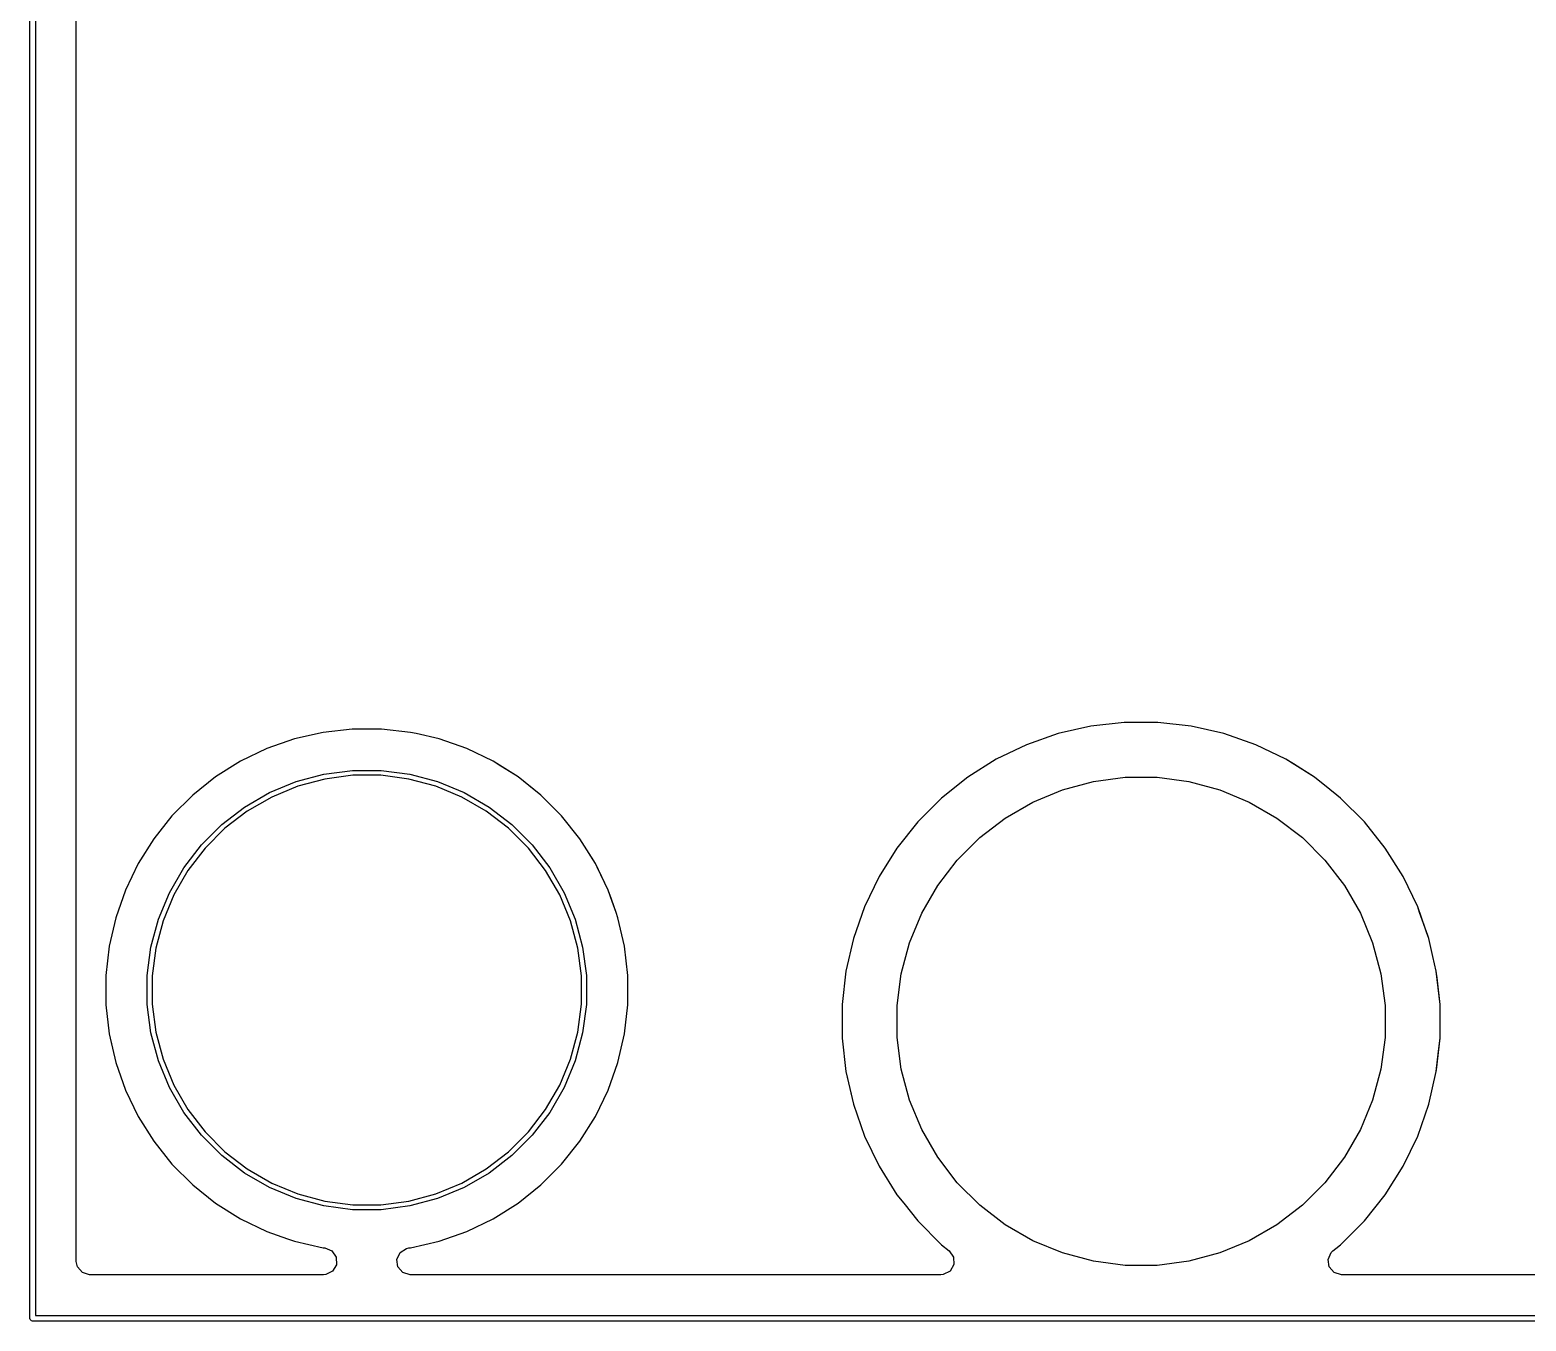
# Model space of a CAD drawing. Header units: inches. Extents: x 6.55 to 9.8, y -8.74 to -3.15.
# Drawn here: x 6.553 to 7.095, y -8.741 to -8.274 of the extents above; entities that cross this region are included whole.
import ezdxf

# ---------------------------------------------------------------- set-up
doc = ezdxf.new("R2010")
doc.units = ezdxf.units.IN
doc.header["$MEASUREMENT"] = 0
doc.layers.add('Edge.Cuts', color=254, linetype='CONTINUOUS', true_color=0xd0d2cd)

msp = doc.modelspace()

# ---------------------------------------------------------------- linework, layer by layer
at = {"layer": 'Edge.Cuts', "linetype": 'CONTINUOUS'}
for p, q in [((6.55295, -8.74016), (6.55295, -3.14961)), ((6.55492, -3.15059), (6.55492, -8.73917)), ((6.5697, -8.71951), (6.5697, -7.92653)), ((6.5697, -8.71951), (6.5697, -7.92653)), ((6.5697, -8.71951), (6.5697, -7.92653)), ((6.5697, -8.71951), (6.5697, -7.92653)), ((6.93734, -8.52569), (6.92548, -8.52839)), ((6.93734, -8.52569), (6.92548, -8.52839)), ((6.93734, -8.52569), (6.92548, -8.52839)), ((6.93734, -8.52569), (6.92548, -8.52839)), ((6.94943, -8.52433), (6.93734, -8.52569)), ((6.94943, -8.52433), (6.93734, -8.52569)), ((6.94943, -8.52433), (6.93734, -8.52569)), ((6.94943, -8.52433), (6.93734, -8.52569)), ((6.93734, -8.52569), (6.93734, -8.52569)), ((6.93734, -8.52569), (6.93734, -8.52569)), ((6.93734, -8.52569), (6.93734, -8.52569)), ((6.93734, -8.52569), (6.93734, -8.52569)), ((6.96159, -8.52433), (6.94943, -8.52433)), ((6.94943, -8.52433), (6.94943, -8.52433)), ((6.96159, -8.52433), (6.94943, -8.52433)), ((6.94943, -8.52433), (6.94943, -8.52433)), ((6.96159, -8.52433), (6.94943, -8.52433)), ((6.94943, -8.52433), (6.94943, -8.52433)), ((6.96159, -8.52433), (6.94943, -8.52433)), ((6.94943, -8.52433), (6.94943, -8.52433)), ((6.97368, -8.52569), (6.96159, -8.52433)), ((6.96159, -8.52433), (6.96159, -8.52433)), ((6.97368, -8.52569), (6.96159, -8.52433)), ((6.96159, -8.52433), (6.96159, -8.52433)), ((6.97368, -8.52569), (6.96159, -8.52433)), ((6.96159, -8.52433), (6.96159, -8.52433)), ((6.97368, -8.52569), (6.96159, -8.52433)), ((6.96159, -8.52433), (6.96159, -8.52433)), ((6.98553, -8.52839), (6.97368, -8.52569)), ((6.97368, -8.52569), (6.97368, -8.52569)), ((6.98553, -8.52839), (6.97368, -8.52569)), ((6.97368, -8.52569), (6.97368, -8.52569)), ((6.98553, -8.52839), (6.97368, -8.52569)), ((6.97368, -8.52569), (6.97368, -8.52569)), ((6.98553, -8.52839), (6.97368, -8.52569)), ((6.97368, -8.52569), (6.97368, -8.52569)), ((6.6488, -8.5303), (6.63878, -8.53381)), ((6.6488, -8.5303), (6.63878, -8.53381)), ((6.6488, -8.5303), (6.63878, -8.53381)), ((6.6488, -8.5303), (6.63878, -8.53381)), ((6.65914, -8.52794), (6.6488, -8.5303)), ((6.65914, -8.52794), (6.6488, -8.5303)), ((6.65914, -8.52794), (6.6488, -8.5303)), ((6.65914, -8.52794), (6.6488, -8.5303)), ((6.6488, -8.5303), (6.6488, -8.5303)), ((6.6488, -8.5303), (6.6488, -8.5303)), ((6.6488, -8.5303), (6.6488, -8.5303)), ((6.6488, -8.5303), (6.6488, -8.5303)), ((6.66969, -8.52675), (6.65914, -8.52794)), ((6.66969, -8.52675), (6.65914, -8.52794)), ((6.66969, -8.52675), (6.65914, -8.52794)), ((6.66969, -8.52675), (6.65914, -8.52794)), ((6.65914, -8.52794), (6.65914, -8.52794)), ((6.65914, -8.52794), (6.65914, -8.52794)), ((6.65914, -8.52794), (6.65914, -8.52794)), ((6.65914, -8.52794), (6.65914, -8.52794)), ((6.68031, -8.52675), (6.66969, -8.52675)), ((6.66969, -8.52675), (6.66969, -8.52675)), ((6.68031, -8.52675), (6.66969, -8.52675)), ((6.66969, -8.52675), (6.66969, -8.52675)), ((6.68031, -8.52675), (6.66969, -8.52675)), ((6.66969, -8.52675), (6.66969, -8.52675)), ((6.68031, -8.52675), (6.66969, -8.52675)), ((6.66969, -8.52675), (6.66969, -8.52675)), ((6.69086, -8.52794), (6.68031, -8.52675)), ((6.68031, -8.52675), (6.68031, -8.52675)), ((6.69086, -8.52794), (6.68031, -8.52675)), ((6.68031, -8.52675), (6.68031, -8.52675)), ((6.69086, -8.52794), (6.68031, -8.52675)), ((6.68031, -8.52675), (6.68031, -8.52675)), ((6.69086, -8.52794), (6.68031, -8.52675)), ((6.68031, -8.52675), (6.68031, -8.52675)), ((6.69284, -8.52839), (6.69086, -8.52794)), ((6.69086, -8.52794), (6.69086, -8.52794)), ((6.69086, -8.52794), (6.69086, -8.52794)), ((6.69284, -8.52839), (6.69086, -8.52794)), ((6.69086, -8.52794), (6.69086, -8.52794)), ((6.69086, -8.52794), (6.69086, -8.52794)), ((6.69284, -8.52839), (6.69086, -8.52794)), ((6.69086, -8.52794), (6.69086, -8.52794)), ((6.69086, -8.52794), (6.69086, -8.52794)), ((6.69284, -8.52839), (6.69086, -8.52794)), ((6.69086, -8.52794), (6.69086, -8.52794)), ((6.69086, -8.52794), (6.69086, -8.52794)), ((6.7012, -8.5303), (6.69284, -8.52839)), ((6.7012, -8.5303), (6.69284, -8.52839)), ((6.7012, -8.5303), (6.69284, -8.52839)), ((6.7012, -8.5303), (6.69284, -8.52839)), ((6.71122, -8.53381), (6.7012, -8.5303)), ((6.7012, -8.5303), (6.7012, -8.5303)), ((6.71122, -8.53381), (6.7012, -8.5303)), ((6.7012, -8.5303), (6.7012, -8.5303)), ((6.71122, -8.53381), (6.7012, -8.5303)), ((6.7012, -8.5303), (6.7012, -8.5303)), ((6.71122, -8.53381), (6.7012, -8.5303)), ((6.7012, -8.5303), (6.7012, -8.5303)), ((6.92548, -8.52839), (6.914, -8.53241)), ((6.92548, -8.52839), (6.914, -8.53241)), ((6.92548, -8.52839), (6.914, -8.53241)), ((6.92548, -8.52839), (6.914, -8.53241)), ((6.92548, -8.52839), (6.92548, -8.52839)), ((6.92548, -8.52839), (6.92548, -8.52839)), ((6.92548, -8.52839), (6.92548, -8.52839)), ((6.92548, -8.52839), (6.92548, -8.52839)), ((6.99701, -8.53241), (6.98553, -8.52839)), ((6.98553, -8.52839), (6.98553, -8.52839)), ((6.99701, -8.53241), (6.98553, -8.52839)), ((6.98553, -8.52839), (6.98553, -8.52839)), ((6.99701, -8.53241), (6.98553, -8.52839)), ((6.98553, -8.52839), (6.98553, -8.52839)), ((6.99701, -8.53241), (6.98553, -8.52839)), ((6.98553, -8.52839), (6.98553, -8.52839)), ((6.63878, -8.53381), (6.62921, -8.53841)), ((6.63878, -8.53381), (6.62921, -8.53841)), ((6.63878, -8.53381), (6.62921, -8.53841)), ((6.63878, -8.53381), (6.62921, -8.53841)), ((6.72079, -8.53841), (6.71122, -8.53381)), ((6.72079, -8.53841), (6.71122, -8.53381)), ((6.72079, -8.53841), (6.71122, -8.53381)), ((6.72079, -8.53841), (6.71122, -8.53381)), ((6.914, -8.53241), (6.90305, -8.53769)), ((6.914, -8.53241), (6.90305, -8.53769)), ((6.914, -8.53241), (6.90305, -8.53769)), ((6.914, -8.53241), (6.90305, -8.53769)), ((6.914, -8.53241), (6.914, -8.53241)), ((6.914, -8.53241), (6.914, -8.53241)), ((6.914, -8.53241), (6.914, -8.53241)), ((6.914, -8.53241), (6.914, -8.53241)), ((7.00797, -8.53769), (6.99701, -8.53241)), ((6.99701, -8.53241), (6.99701, -8.53241)), ((7.00797, -8.53769), (6.99701, -8.53241)), ((6.99701, -8.53241), (6.99701, -8.53241)), ((7.00797, -8.53769), (6.99701, -8.53241)), ((6.99701, -8.53241), (6.99701, -8.53241)), ((7.00797, -8.53769), (6.99701, -8.53241)), ((6.99701, -8.53241), (6.99701, -8.53241)), ((6.62921, -8.53841), (6.62022, -8.54406)), ((6.62921, -8.53841), (6.62022, -8.54406)), ((6.62921, -8.53841), (6.62022, -8.54406)), ((6.62921, -8.53841), (6.62022, -8.54406)), ((6.65945, -8.54307), (6.66979, -8.54171)), ((6.66979, -8.54171), (6.68021, -8.54171)), ((6.68021, -8.54171), (6.69055, -8.54307)), ((6.72357, -8.54016), (6.72079, -8.53841)), ((6.72212, -8.53925), (6.72079, -8.53841)), ((6.72212, -8.53925), (6.72079, -8.53841)), ((6.72212, -8.53925), (6.72079, -8.53841)), ((6.72978, -8.54406), (6.72212, -8.53925)), ((6.72978, -8.54406), (6.72212, -8.53925)), ((6.72978, -8.54406), (6.72212, -8.53925)), ((6.72978, -8.54406), (6.72357, -8.54016)), ((6.90305, -8.53769), (6.89275, -8.54416)), ((6.90305, -8.53769), (6.89275, -8.54416)), ((6.90305, -8.53769), (6.89275, -8.54416)), ((6.90305, -8.53769), (6.89275, -8.54416)), ((7.01066, -8.53938), (7.00797, -8.53769)), ((7.01116, -8.53969), (7.00797, -8.53769)), ((7.01116, -8.53969), (7.00797, -8.53769)), ((7.01116, -8.53969), (7.00797, -8.53769)), ((7.01827, -8.54416), (7.01066, -8.53938)), ((7.01827, -8.54416), (7.01116, -8.53969)), ((7.01827, -8.54416), (7.01116, -8.53969)), ((7.01827, -8.54416), (7.01116, -8.53969)), ((6.62022, -8.54406), (6.61193, -8.55068)), ((6.62022, -8.54406), (6.61193, -8.55068)), ((6.62022, -8.54406), (6.61193, -8.55068)), ((6.62022, -8.54406), (6.61193, -8.55068)), ((6.63974, -8.54976), (6.64937, -8.54577)), ((6.64995, -8.54747), (6.64054, -8.55137)), ((6.64937, -8.54577), (6.65945, -8.54307)), ((6.6598, -8.54483), (6.64995, -8.54747)), ((6.6699, -8.5435), (6.6598, -8.54483)), ((6.6801, -8.5435), (6.6699, -8.5435)), ((6.6902, -8.54483), (6.6801, -8.5435)), ((6.70005, -8.54747), (6.6902, -8.54483)), ((6.69055, -8.54307), (6.70063, -8.54577)), ((6.70946, -8.55137), (6.70005, -8.54747)), ((6.70063, -8.54577), (6.71026, -8.54976)), ((6.73373, -8.54721), (6.72978, -8.54406)), ((6.73807, -8.55068), (6.72978, -8.54406)), ((6.73807, -8.55068), (6.72978, -8.54406)), ((6.73807, -8.55068), (6.72978, -8.54406)), ((6.73746, -8.55019), (6.73373, -8.54721)), ((6.89275, -8.54416), (6.88324, -8.55174)), ((6.89275, -8.54416), (6.88324, -8.55174)), ((6.89275, -8.54416), (6.88324, -8.55174)), ((6.89275, -8.54416), (6.88324, -8.55174)), ((6.92703, -8.54873), (6.93823, -8.54573)), ((6.92703, -8.54873), (6.93823, -8.54573)), ((6.92703, -8.54873), (6.93823, -8.54573)), ((6.92703, -8.54873), (6.93823, -8.54573)), ((6.93823, -8.54573), (6.94972, -8.54422)), ((6.93823, -8.54573), (6.94972, -8.54422)), ((6.93823, -8.54573), (6.94972, -8.54422)), ((6.93823, -8.54573), (6.94972, -8.54422)), ((6.94972, -8.54422), (6.9613, -8.54422)), ((6.94972, -8.54422), (6.9613, -8.54422)), ((6.94972, -8.54422), (6.9613, -8.54422)), ((6.94972, -8.54422), (6.9613, -8.54422)), ((6.9613, -8.54422), (6.97279, -8.54573)), ((6.9613, -8.54422), (6.97279, -8.54573)), ((6.9613, -8.54422), (6.97279, -8.54573)), ((6.9613, -8.54422), (6.97279, -8.54573)), ((6.97279, -8.54573), (6.98398, -8.54873)), ((6.97279, -8.54573), (6.98398, -8.54873)), ((6.97279, -8.54573), (6.98398, -8.54873)), ((6.97279, -8.54573), (6.98398, -8.54873)), ((7.02382, -8.54859), (7.01827, -8.54416)), ((7.02382, -8.54859), (7.01827, -8.54416)), ((7.02382, -8.54859), (7.01827, -8.54416)), ((7.02382, -8.54859), (7.01827, -8.54416)), ((6.61193, -8.55068), (6.60442, -8.55819)), ((6.61193, -8.55068), (6.60442, -8.55819)), ((6.61193, -8.55068), (6.60442, -8.55819)), ((6.61193, -8.55068), (6.60442, -8.55819)), ((6.63071, -8.55497), (6.63974, -8.54976)), ((6.64054, -8.55137), (6.63171, -8.55647)), ((6.71829, -8.55647), (6.70946, -8.55137)), ((6.71026, -8.54976), (6.71929, -8.55497)), ((6.73807, -8.55068), (6.73746, -8.55019)), ((6.74558, -8.55819), (6.73807, -8.55068)), ((6.74558, -8.55819), (6.73807, -8.55068)), ((6.74558, -8.55819), (6.73807, -8.55068)), ((6.74558, -8.55819), (6.73807, -8.55068)), ((6.88324, -8.55174), (6.87464, -8.56034)), ((6.88324, -8.55174), (6.87464, -8.56034)), ((6.88324, -8.55174), (6.87464, -8.56034)), ((6.88324, -8.55174), (6.87464, -8.56034)), ((6.91633, -8.55317), (6.92703, -8.54873)), ((6.91633, -8.55317), (6.92703, -8.54873)), ((6.91633, -8.55317), (6.92703, -8.54873)), ((6.91633, -8.55317), (6.92703, -8.54873)), ((6.98398, -8.54873), (6.99469, -8.55317)), ((6.98398, -8.54873), (6.99469, -8.55317)), ((6.98398, -8.54873), (6.99469, -8.55317)), ((6.98398, -8.54873), (6.99469, -8.55317)), ((7.02645, -8.55068), (7.02382, -8.54859)), ((7.02645, -8.55068), (7.02382, -8.54859)), ((7.02645, -8.55068), (7.02382, -8.54859)), ((7.02645, -8.55068), (7.02382, -8.54859)), ((7.02778, -8.55174), (7.02645, -8.55068)), ((7.02778, -8.55174), (7.02645, -8.55068)), ((7.02778, -8.55174), (7.02645, -8.55068)), ((7.02778, -8.55174), (7.02645, -8.55068)), ((7.03638, -8.56034), (7.02778, -8.55174)), ((7.03638, -8.56034), (7.02778, -8.55174)), ((7.03638, -8.56034), (7.02778, -8.55174)), ((7.03638, -8.56034), (7.02778, -8.55174)), ((6.60442, -8.55819), (6.5978, -8.56648)), ((6.60442, -8.55819), (6.5978, -8.56648)), ((6.60442, -8.55819), (6.5978, -8.56648)), ((6.60442, -8.55819), (6.5978, -8.56648)), ((6.62243, -8.56132), (6.63071, -8.55497)), ((6.63171, -8.55647), (6.62362, -8.56267)), ((6.72638, -8.56267), (6.71829, -8.55647)), ((6.71929, -8.55497), (6.72757, -8.56132)), ((6.7522, -8.56648), (6.74558, -8.55819)), ((6.7522, -8.56648), (6.74558, -8.55819)), ((6.7522, -8.56648), (6.74558, -8.55819)), ((6.7522, -8.56648), (6.74558, -8.55819)), ((6.90629, -8.55896), (6.91633, -8.55317)), ((6.90629, -8.55896), (6.91633, -8.55317)), ((6.90629, -8.55896), (6.91633, -8.55317)), ((6.90629, -8.55896), (6.91633, -8.55317)), ((6.99469, -8.55317), (7.00472, -8.55896)), ((6.99469, -8.55317), (7.00472, -8.55896)), ((6.99469, -8.55317), (7.00472, -8.55896)), ((6.99469, -8.55317), (7.00472, -8.55896)), ((6.61506, -8.56869), (6.62243, -8.56132)), ((6.62362, -8.56267), (6.61641, -8.56988)), ((6.73359, -8.56988), (6.72638, -8.56267)), ((6.72757, -8.56132), (6.73494, -8.56869)), ((6.87464, -8.56034), (6.86705, -8.56985)), ((6.87464, -8.56034), (6.86705, -8.56985)), ((6.87464, -8.56034), (6.86705, -8.56985)), ((6.87464, -8.56034), (6.86705, -8.56985)), ((6.8971, -8.56601), (6.90629, -8.55896)), ((6.8971, -8.56601), (6.90629, -8.55896)), ((6.8971, -8.56601), (6.90629, -8.55896)), ((6.8971, -8.56601), (6.90629, -8.55896)), ((7.00472, -8.55896), (7.01392, -8.56601)), ((7.00472, -8.55896), (7.01392, -8.56601)), ((7.00472, -8.55896), (7.01392, -8.56601)), ((7.00472, -8.55896), (7.01392, -8.56601)), ((7.04396, -8.56985), (7.03638, -8.56034)), ((7.04396, -8.56985), (7.03638, -8.56034)), ((7.04396, -8.56985), (7.03638, -8.56034)), ((7.04396, -8.56985), (7.03638, -8.56034)), ((6.5978, -8.56648), (6.59215, -8.57547)), ((6.5978, -8.56648), (6.59215, -8.57547)), ((6.5978, -8.56648), (6.59215, -8.57547)), ((6.5978, -8.56648), (6.59215, -8.57547)), ((6.60871, -8.57697), (6.61506, -8.56869)), ((6.73494, -8.56869), (6.74129, -8.57697)), ((6.75719, -8.57443), (6.7522, -8.56648)), ((6.75785, -8.57547), (6.7522, -8.56648)), ((6.75785, -8.57547), (6.7522, -8.56648)), ((6.75785, -8.57547), (6.7522, -8.56648)), ((6.88891, -8.57421), (6.8971, -8.56601)), ((6.88891, -8.57421), (6.8971, -8.56601)), ((6.88891, -8.57421), (6.8971, -8.56601)), ((6.88891, -8.57421), (6.8971, -8.56601)), ((7.01392, -8.56601), (7.02211, -8.57421)), ((7.01392, -8.56601), (7.02211, -8.57421)), ((7.01392, -8.56601), (7.02211, -8.57421)), ((7.01392, -8.56601), (7.02211, -8.57421)), ((6.61641, -8.56988), (6.61021, -8.57797)), ((6.73979, -8.57797), (6.73359, -8.56988)), ((6.75785, -8.57547), (6.75719, -8.57443)), ((6.86705, -8.56985), (6.86058, -8.58015)), ((6.86705, -8.56985), (6.86058, -8.58015)), ((6.86705, -8.56985), (6.86058, -8.58015)), ((6.86705, -8.56985), (6.86058, -8.58015)), ((6.88185, -8.5834), (6.88891, -8.57421)), ((6.88185, -8.5834), (6.88891, -8.57421)), ((6.88185, -8.5834), (6.88891, -8.57421)), ((6.88185, -8.5834), (6.88891, -8.57421)), ((7.02211, -8.57421), (7.02916, -8.5834)), ((7.02211, -8.57421), (7.02916, -8.5834)), ((7.02211, -8.57421), (7.02916, -8.5834)), ((7.02211, -8.57421), (7.02916, -8.5834)), ((7.05043, -8.58015), (7.04396, -8.56985)), ((7.05043, -8.58015), (7.04396, -8.56985)), ((7.05043, -8.58015), (7.04396, -8.56985)), ((7.05043, -8.58015), (7.04396, -8.56985)), ((6.59215, -8.57547), (6.58755, -8.58504)), ((6.59215, -8.57547), (6.58755, -8.58504)), ((6.59215, -8.57547), (6.58755, -8.58504)), ((6.59215, -8.57547), (6.58755, -8.58504)), ((6.6035, -8.586), (6.60871, -8.57697)), ((6.61021, -8.57797), (6.60511, -8.5868)), ((6.74489, -8.5868), (6.73979, -8.57797)), ((6.74129, -8.57697), (6.7465, -8.586)), ((6.75848, -8.57678), (6.75785, -8.57547)), ((6.76245, -8.58504), (6.75785, -8.57547)), ((6.76245, -8.58504), (6.75785, -8.57547)), ((6.76245, -8.58504), (6.75785, -8.57547)), ((6.76245, -8.58504), (6.75848, -8.57678)), ((6.86058, -8.58015), (6.85531, -8.59111)), ((6.86058, -8.58015), (6.85531, -8.59111)), ((6.86058, -8.58015), (6.85531, -8.59111)), ((6.86058, -8.58015), (6.85531, -8.59111)), ((7.05571, -8.59111), (7.05043, -8.58015)), ((7.05571, -8.59111), (7.05043, -8.58015)), ((7.05571, -8.59111), (7.05043, -8.58015)), ((7.05571, -8.59111), (7.05043, -8.58015)), ((6.58755, -8.58504), (6.58404, -8.59506)), ((6.58755, -8.58504), (6.58404, -8.59506)), ((6.58755, -8.58504), (6.58404, -8.59506)), ((6.58755, -8.58504), (6.58404, -8.59506)), ((6.76392, -8.58924), (6.76245, -8.58504)), ((6.76376, -8.58878), (6.76245, -8.58504)), ((6.76376, -8.58878), (6.76245, -8.58504)), ((6.76362, -8.58837), (6.76245, -8.58504)), ((6.87606, -8.59343), (6.88185, -8.5834)), ((6.87606, -8.59343), (6.88185, -8.5834)), ((6.87606, -8.59343), (6.88185, -8.5834)), ((6.87606, -8.59343), (6.88185, -8.5834)), ((7.02916, -8.5834), (7.03496, -8.59343)), ((7.02916, -8.5834), (7.03496, -8.59343)), ((7.02916, -8.5834), (7.03496, -8.59343)), ((7.02916, -8.5834), (7.03496, -8.59343)), ((6.59951, -8.59563), (6.6035, -8.586)), ((6.60511, -8.5868), (6.60121, -8.59621)), ((6.74879, -8.59621), (6.74489, -8.5868)), ((6.7465, -8.586), (6.75049, -8.59563)), ((6.7653, -8.59317), (6.76362, -8.58837)), ((6.7653, -8.59317), (6.76376, -8.58878)), ((6.7653, -8.59317), (6.76376, -8.58878)), ((6.7653, -8.59317), (6.76392, -8.58924)), ((6.58404, -8.59506), (6.58168, -8.6054)), ((6.58404, -8.59506), (6.58168, -8.6054)), ((6.58404, -8.59506), (6.58168, -8.6054)), ((6.58404, -8.59506), (6.58168, -8.6054)), ((6.58404, -8.59506), (6.58404, -8.59506)), ((6.58404, -8.59506), (6.58404, -8.59506)), ((6.58404, -8.59506), (6.58404, -8.59506)), ((6.58404, -8.59506), (6.58404, -8.59506)), ((6.59681, -8.60571), (6.59951, -8.59563)), ((6.60121, -8.59621), (6.59857, -8.60606)), ((6.75143, -8.60606), (6.74879, -8.59621)), ((6.75049, -8.59563), (6.75319, -8.60571)), ((6.76596, -8.59506), (6.7653, -8.59317)), ((6.76596, -8.59506), (6.7653, -8.59317)), ((6.76596, -8.59506), (6.7653, -8.59317)), ((6.76596, -8.59506), (6.7653, -8.59317)), ((6.76832, -8.6054), (6.76596, -8.59506)), ((6.76832, -8.6054), (6.76596, -8.59506)), ((6.76832, -8.6054), (6.76596, -8.59506)), ((6.76832, -8.6054), (6.76596, -8.59506)), ((6.85531, -8.59111), (6.85129, -8.60259)), ((6.85531, -8.59111), (6.85129, -8.60259)), ((6.85531, -8.59111), (6.85129, -8.60259)), ((6.85531, -8.59111), (6.85129, -8.60259)), ((6.85531, -8.59111), (6.85531, -8.59111)), ((6.85531, -8.59111), (6.85531, -8.59111)), ((6.85531, -8.59111), (6.85531, -8.59111)), ((6.85531, -8.59111), (6.85531, -8.59111)), ((6.87163, -8.60414), (6.87606, -8.59343)), ((6.87163, -8.60414), (6.87606, -8.59343)), ((6.87163, -8.60414), (6.87606, -8.59343)), ((6.87163, -8.60414), (6.87606, -8.59343)), ((7.03496, -8.59343), (7.03939, -8.60414)), ((7.03496, -8.59343), (7.03939, -8.60414)), ((7.03496, -8.59343), (7.03939, -8.60414)), ((7.03496, -8.59343), (7.03939, -8.60414)), ((7.05642, -8.59313), (7.05571, -8.59111)), ((7.05904, -8.60063), (7.05571, -8.59111)), ((7.05571, -8.59111), (7.05571, -8.59111)), ((7.0584, -8.5988), (7.05571, -8.59111)), ((7.05571, -8.59111), (7.05571, -8.59111)), ((7.0584, -8.5988), (7.05571, -8.59111)), ((7.05571, -8.59111), (7.05571, -8.59111)), ((7.05934, -8.60148), (7.05642, -8.59313)), ((7.05973, -8.60259), (7.0584, -8.5988)), ((7.05973, -8.60259), (7.0584, -8.5988)), ((7.05973, -8.60259), (7.05904, -8.60063)), ((7.05973, -8.60259), (7.05934, -8.60148)), ((6.58168, -8.6054), (6.58049, -8.61595)), ((6.58168, -8.6054), (6.58049, -8.61595)), ((6.58168, -8.6054), (6.58049, -8.61595)), ((6.58168, -8.6054), (6.58049, -8.61595)), ((6.58168, -8.6054), (6.58168, -8.6054)), ((6.58168, -8.6054), (6.58168, -8.6054)), ((6.58168, -8.6054), (6.58168, -8.6054)), ((6.58168, -8.6054), (6.58168, -8.6054)), ((6.59545, -8.61605), (6.59681, -8.60571)), ((6.59857, -8.60606), (6.59724, -8.61616)), ((6.75276, -8.61616), (6.75143, -8.60606)), ((6.75319, -8.60571), (6.75455, -8.61605)), ((6.76951, -8.61595), (6.76832, -8.6054)), ((6.76951, -8.61595), (6.76832, -8.6054)), ((6.76951, -8.61595), (6.76832, -8.6054)), ((6.76951, -8.61595), (6.76832, -8.6054)), ((6.85129, -8.60259), (6.84858, -8.61445)), ((6.85129, -8.60259), (6.84858, -8.61445)), ((6.85129, -8.60259), (6.84858, -8.61445)), ((6.85129, -8.60259), (6.84858, -8.61445)), ((6.85129, -8.60259), (6.85129, -8.60259)), ((6.85129, -8.60259), (6.85129, -8.60259)), ((6.85129, -8.60259), (6.85129, -8.60259)), ((6.85129, -8.60259), (6.85129, -8.60259)), ((6.86863, -8.61533), (6.87163, -8.60414)), ((6.86863, -8.61533), (6.87163, -8.60414)), ((6.86863, -8.61533), (6.87163, -8.60414)), ((6.86863, -8.61533), (6.87163, -8.60414)), ((7.03939, -8.60414), (7.04239, -8.61533)), ((7.03939, -8.60414), (7.04239, -8.61533)), ((7.03939, -8.60414), (7.04239, -8.61533)), ((7.03939, -8.60414), (7.04239, -8.61533)), ((7.06122, -8.60914), (7.05973, -8.60259)), ((7.06122, -8.60914), (7.05973, -8.60259)), ((7.06122, -8.60914), (7.05973, -8.60259)), ((7.06122, -8.60914), (7.05973, -8.60259)), ((7.06243, -8.61445), (7.06122, -8.60914)), ((7.06243, -8.61445), (7.06122, -8.60914)), ((7.06243, -8.61445), (7.06122, -8.60914)), ((7.06243, -8.61445), (7.06122, -8.60914)), ((6.58049, -8.61595), (6.58049, -8.62657)), ((6.58049, -8.61595), (6.58049, -8.62657)), ((6.58049, -8.61595), (6.58049, -8.62657)), ((6.58049, -8.61595), (6.58049, -8.62657)), ((6.59545, -8.61616), (6.59545, -8.61605)), ((6.59545, -8.62647), (6.59545, -8.61616)), ((6.59724, -8.61616), (6.59724, -8.62636)), ((6.75276, -8.62636), (6.75276, -8.61616)), ((6.75455, -8.61605), (6.75455, -8.62647)), ((6.76951, -8.62657), (6.76951, -8.61595)), ((6.76951, -8.62657), (6.76951, -8.61595)), ((6.76951, -8.62657), (6.76951, -8.61595)), ((6.76951, -8.62657), (6.76951, -8.61595)), ((6.84858, -8.61445), (6.84722, -8.62653)), ((6.84858, -8.61445), (6.84722, -8.62653)), ((6.84858, -8.61445), (6.84722, -8.62653)), ((6.84858, -8.61445), (6.84722, -8.62653)), ((6.84858, -8.61445), (6.84858, -8.61445)), ((6.84858, -8.61445), (6.84858, -8.61445)), ((6.84858, -8.61445), (6.84858, -8.61445)), ((6.84858, -8.61445), (6.84858, -8.61445)), ((6.86712, -8.62682), (6.86863, -8.61533)), ((6.86712, -8.62682), (6.86863, -8.61533)), ((6.86712, -8.62682), (6.86863, -8.61533)), ((6.86712, -8.62682), (6.86863, -8.61533)), ((7.04239, -8.61533), (7.0439, -8.62682)), ((7.04239, -8.61533), (7.0439, -8.62682)), ((7.04239, -8.61533), (7.0439, -8.62682)), ((7.04239, -8.61533), (7.0439, -8.62682)), ((7.06271, -8.61688), (7.06243, -8.61445)), ((7.06243, -8.61445), (7.06243, -8.61445)), ((7.06275, -8.61729), (7.06243, -8.61445)), ((7.06243, -8.61445), (7.06243, -8.61445)), ((7.0638, -8.62653), (7.06243, -8.61445)), ((7.06243, -8.61445), (7.06243, -8.61445)), ((7.06275, -8.61729), (7.06243, -8.61445)), ((7.06243, -8.61445), (7.06243, -8.61445)), ((7.0638, -8.62653), (7.06271, -8.61688)), ((7.0638, -8.62653), (7.06275, -8.61729)), ((7.0638, -8.62653), (7.06275, -8.61729)), ((6.58049, -8.62657), (6.58168, -8.63711)), ((6.58049, -8.62657), (6.58168, -8.63711)), ((6.58049, -8.62657), (6.58168, -8.63711)), ((6.58049, -8.62657), (6.58168, -8.63711)), ((6.59681, -8.63681), (6.59545, -8.62647)), ((6.59724, -8.62636), (6.59857, -8.63646)), ((6.75143, -8.63646), (6.75276, -8.62636)), ((6.75455, -8.62647), (6.75319, -8.63681)), ((6.76832, -8.63712), (6.76951, -8.62657)), ((6.76832, -8.63712), (6.76951, -8.62657)), ((6.76832, -8.63712), (6.76951, -8.62657)), ((6.76832, -8.63712), (6.76951, -8.62657)), ((6.84722, -8.62653), (6.84722, -8.63869)), ((6.84722, -8.62653), (6.84722, -8.63869)), ((6.84722, -8.62653), (6.84722, -8.63869)), ((6.84722, -8.62653), (6.84722, -8.63869)), ((6.86712, -8.63841), (6.86712, -8.62682)), ((6.86712, -8.63841), (6.86712, -8.62682)), ((6.86712, -8.63841), (6.86712, -8.62682)), ((6.86712, -8.63841), (6.86712, -8.62682)), ((7.0439, -8.62682), (7.0439, -8.63841)), ((7.0439, -8.62682), (7.0439, -8.63841)), ((7.0439, -8.62682), (7.0439, -8.63841)), ((7.0439, -8.62682), (7.0439, -8.63841)), ((7.0638, -8.63869), (7.0638, -8.62653)), ((7.0638, -8.63869), (7.0638, -8.62653)), ((7.0638, -8.63869), (7.0638, -8.62653)), ((7.0638, -8.62653), (7.0638, -8.62653)), ((7.0638, -8.63869), (7.0638, -8.62653)), ((6.58168, -8.63711), (6.58168, -8.63712)), ((6.58168, -8.63711), (6.58168, -8.63712)), ((6.58168, -8.63711), (6.58168, -8.63712)), ((6.58168, -8.63711), (6.58168, -8.63712)), ((6.58168, -8.63712), (6.58168, -8.63712)), ((6.58168, -8.63712), (6.58204, -8.63869)), ((6.58168, -8.63712), (6.58404, -8.64746)), ((6.58168, -8.63712), (6.58404, -8.64746)), ((6.58168, -8.63712), (6.58404, -8.64746)), ((6.58204, -8.63869), (6.58404, -8.64746)), ((6.59951, -8.64689), (6.59681, -8.63681)), ((6.59857, -8.63646), (6.60121, -8.64631)), ((6.74879, -8.64631), (6.75143, -8.63646)), ((6.75319, -8.63681), (6.75049, -8.64689)), ((6.76596, -8.64746), (6.76832, -8.63712)), ((6.76596, -8.64746), (6.76832, -8.63712)), ((6.76596, -8.64746), (6.76832, -8.63712)), ((6.76596, -8.64746), (6.76832, -8.63712)), ((6.84722, -8.63869), (6.84858, -8.65078)), ((6.84722, -8.63869), (6.84858, -8.65078)), ((6.84722, -8.63869), (6.84858, -8.65078)), ((6.84722, -8.63869), (6.84858, -8.65078)), ((6.86863, -8.64989), (6.86712, -8.63841)), ((6.86863, -8.64989), (6.86712, -8.63841)), ((6.86863, -8.64989), (6.86712, -8.63841)), ((6.86863, -8.64989), (6.86712, -8.63841)), ((7.0439, -8.63841), (7.04239, -8.64989)), ((7.0439, -8.63841), (7.04239, -8.64989)), ((7.0439, -8.63841), (7.04239, -8.64989)), ((7.0439, -8.63841), (7.04239, -8.64989)), ((7.06243, -8.65078), (7.0638, -8.63869)), ((7.06243, -8.65078), (7.0638, -8.63869)), ((7.06251, -8.65013), (7.0638, -8.63869)), ((7.06327, -8.6434), (7.0638, -8.63869)), ((7.0638, -8.63869), (7.0638, -8.63869)), ((7.06243, -8.65078), (7.06327, -8.6434)), ((6.58404, -8.64746), (6.58404, -8.64746)), ((6.58404, -8.64746), (6.58755, -8.65748)), ((6.58404, -8.64746), (6.58404, -8.64746)), ((6.58404, -8.64746), (6.58755, -8.65748)), ((6.58404, -8.64746), (6.58404, -8.64746)), ((6.58404, -8.64746), (6.58755, -8.65748)), ((6.58404, -8.64746), (6.58404, -8.64746)), ((6.58404, -8.64746), (6.58755, -8.65748)), ((6.6035, -8.65652), (6.59951, -8.64689)), ((6.60121, -8.64631), (6.60511, -8.65572)), ((6.74489, -8.65572), (6.74879, -8.64631)), ((6.75049, -8.64689), (6.7465, -8.65652)), ((6.76245, -8.65748), (6.76596, -8.64746)), ((6.76245, -8.65748), (6.76596, -8.64746)), ((6.76245, -8.65748), (6.76596, -8.64746)), ((6.76245, -8.65748), (6.76596, -8.64746)), ((6.87163, -8.66109), (6.86863, -8.64989)), ((6.87163, -8.66109), (6.86863, -8.64989)), ((6.87163, -8.66109), (6.86863, -8.64989)), ((6.87163, -8.66109), (6.86863, -8.64989)), ((7.04239, -8.64989), (7.03939, -8.66109)), ((7.04239, -8.64989), (7.03939, -8.66109)), ((7.04239, -8.64989), (7.03939, -8.66109)), ((7.04239, -8.64989), (7.03939, -8.66109)), ((7.06243, -8.65078), (7.06251, -8.65013)), ((6.60511, -8.65572), (6.61021, -8.66455)), ((6.73979, -8.66455), (6.74489, -8.65572)), ((6.84858, -8.65078), (6.84858, -8.65078)), ((6.84858, -8.65078), (6.85129, -8.66264)), ((6.84858, -8.65078), (6.84858, -8.65078)), ((6.84858, -8.65078), (6.85129, -8.66264)), ((6.84858, -8.65078), (6.84858, -8.65078)), ((6.84858, -8.65078), (6.84858, -8.65078)), ((6.84858, -8.65078), (6.84868, -8.6512)), ((6.84858, -8.65078), (6.84858, -8.65078)), ((6.84858, -8.65078), (6.85129, -8.66264)), ((6.84868, -8.6512), (6.85129, -8.66264)), ((7.05973, -8.66264), (7.06243, -8.65078)), ((7.05973, -8.66264), (7.06243, -8.65078)), ((7.05973, -8.66264), (7.06243, -8.65078)), ((7.05973, -8.66264), (7.06243, -8.65078)), ((7.06243, -8.65078), (7.06243, -8.65078)), ((6.58755, -8.65748), (6.59215, -8.66705)), ((6.58755, -8.65748), (6.59215, -8.66705)), ((6.58755, -8.65748), (6.59215, -8.66705)), ((6.58755, -8.65748), (6.59215, -8.66705)), ((6.60871, -8.66555), (6.6035, -8.65652)), ((6.7465, -8.65652), (6.74129, -8.66555)), ((6.75785, -8.66705), (6.76245, -8.65748)), ((6.75785, -8.66705), (6.76245, -8.65748)), ((6.75785, -8.66705), (6.76245, -8.65748)), ((6.75785, -8.66705), (6.76245, -8.65748)), ((6.87606, -8.67179), (6.87163, -8.66109)), ((6.87606, -8.67179), (6.87163, -8.66109)), ((6.87606, -8.67179), (6.87163, -8.66109)), ((6.87606, -8.67179), (6.87163, -8.66109)), ((7.03939, -8.66109), (7.03496, -8.67179)), ((7.03939, -8.66109), (7.03496, -8.67179)), ((7.03939, -8.66109), (7.03496, -8.67179)), ((7.03939, -8.66109), (7.03496, -8.67179)), ((6.61506, -8.67383), (6.60871, -8.66555)), ((6.61021, -8.66455), (6.61641, -8.67264)), ((6.73359, -8.67264), (6.73979, -8.66455)), ((6.74129, -8.66555), (6.73494, -8.67383)), ((6.85129, -8.66264), (6.85129, -8.66264)), ((6.85129, -8.66264), (6.85531, -8.67412)), ((6.85129, -8.66264), (6.85129, -8.66264)), ((6.85129, -8.66264), (6.85531, -8.67412)), ((6.85129, -8.66264), (6.85129, -8.66264)), ((6.85129, -8.66264), (6.85531, -8.67412)), ((6.85129, -8.66264), (6.85129, -8.66264)), ((6.85129, -8.66264), (6.85531, -8.67412)), ((7.05571, -8.67412), (7.05973, -8.66264)), ((7.05571, -8.67412), (7.05973, -8.66264)), ((7.05571, -8.67412), (7.05973, -8.66264)), ((7.05571, -8.67412), (7.05973, -8.66264)), ((6.59215, -8.66705), (6.59215, -8.66705)), ((6.59215, -8.66705), (6.5978, -8.67604)), ((6.59215, -8.66705), (6.59215, -8.66705)), ((6.59215, -8.66705), (6.5978, -8.67604)), ((6.59215, -8.66705), (6.59215, -8.66705)), ((6.59215, -8.66705), (6.5978, -8.67604)), ((6.59215, -8.66705), (6.59215, -8.66705)), ((6.59215, -8.66705), (6.5978, -8.67604)), ((6.7522, -8.67604), (6.75785, -8.66705)), ((6.7522, -8.67604), (6.75785, -8.66705)), ((6.7522, -8.67604), (6.75785, -8.66705)), ((6.7522, -8.67604), (6.75785, -8.66705)), ((6.88185, -8.68183), (6.87606, -8.67179)), ((6.88185, -8.68183), (6.87606, -8.67179)), ((6.88185, -8.68183), (6.87606, -8.67179)), ((6.88185, -8.68183), (6.87606, -8.67179)), ((7.03496, -8.67179), (7.02916, -8.68183)), ((7.03496, -8.67179), (7.02916, -8.68183)), ((7.03496, -8.67179), (7.02916, -8.68183)), ((7.03496, -8.67179), (7.02916, -8.68183)), ((6.5978, -8.67604), (6.60442, -8.68433)), ((6.5978, -8.67604), (6.60442, -8.68433)), ((6.5978, -8.67604), (6.60442, -8.68433)), ((6.5978, -8.67604), (6.60442, -8.68433)), ((6.62243, -8.6812), (6.61506, -8.67383)), ((6.61641, -8.67264), (6.62362, -8.67985)), ((6.72638, -8.67985), (6.73359, -8.67264)), ((6.73494, -8.67383), (6.72757, -8.6812)), ((6.74558, -8.68433), (6.7522, -8.67604)), ((6.74558, -8.68433), (6.7522, -8.67604)), ((6.74558, -8.68433), (6.7522, -8.67604)), ((6.74558, -8.68433), (6.7522, -8.67604)), ((6.85531, -8.67412), (6.85531, -8.67412)), ((6.85531, -8.67412), (6.86058, -8.68508)), ((6.85531, -8.67412), (6.85531, -8.67412)), ((6.85531, -8.67412), (6.86058, -8.68508)), ((6.85531, -8.67412), (6.85531, -8.67412)), ((6.85531, -8.67412), (6.86058, -8.68508)), ((6.85531, -8.67412), (6.85531, -8.67412)), ((6.85531, -8.67412), (6.86058, -8.68508)), ((7.05043, -8.68508), (7.05571, -8.67412)), ((7.05043, -8.68508), (7.05571, -8.67412)), ((7.05043, -8.68508), (7.05571, -8.67412)), ((7.05043, -8.68508), (7.05571, -8.67412)), ((6.63071, -8.68755), (6.62243, -8.6812)), ((6.62362, -8.67985), (6.63171, -8.68605)), ((6.71829, -8.68605), (6.72638, -8.67985)), ((6.72757, -8.6812), (6.71929, -8.68755)), ((6.88891, -8.69102), (6.88185, -8.68183)), ((6.88891, -8.69102), (6.88185, -8.68183)), ((6.88891, -8.69102), (6.88185, -8.68183)), ((6.88891, -8.69102), (6.88185, -8.68183)), ((7.02916, -8.68183), (7.02211, -8.69102)), ((7.02916, -8.68183), (7.02211, -8.69102)), ((7.02916, -8.68183), (7.02211, -8.69102)), ((7.02916, -8.68183), (7.02211, -8.69102)), ((6.60442, -8.68433), (6.61193, -8.69184)), ((6.60442, -8.68433), (6.61193, -8.69184)), ((6.60442, -8.68433), (6.61193, -8.69184)), ((6.60442, -8.68433), (6.61193, -8.69184)), ((6.63974, -8.69276), (6.63071, -8.68755)), ((6.63171, -8.68605), (6.64054, -8.69115)), ((6.70946, -8.69115), (6.71829, -8.68605)), ((6.71929, -8.68755), (6.71026, -8.69276)), ((6.73807, -8.69184), (6.74558, -8.68433)), ((6.73807, -8.69184), (6.74558, -8.68433)), ((6.73807, -8.69184), (6.74558, -8.68433)), ((6.73807, -8.69184), (6.74558, -8.68433)), ((6.86058, -8.68508), (6.86058, -8.68508)), ((6.86058, -8.68508), (6.86705, -8.69537)), ((6.86058, -8.68508), (6.86058, -8.68508)), ((6.86058, -8.68508), (6.86705, -8.69537)), ((6.86058, -8.68508), (6.86058, -8.68508)), ((6.86058, -8.68508), (6.86705, -8.69537)), ((6.86058, -8.68508), (6.86058, -8.68508)), ((6.86058, -8.68508), (6.86705, -8.69537)), ((7.04396, -8.69537), (7.05043, -8.68508)), ((7.04396, -8.69537), (7.05043, -8.68508)), ((7.04396, -8.69537), (7.05043, -8.68508)), ((7.04396, -8.69537), (7.05043, -8.68508)), ((6.61193, -8.69184), (6.62022, -8.69846)), ((6.61193, -8.69184), (6.62022, -8.69846)), ((6.61193, -8.69184), (6.62022, -8.69846)), ((6.61193, -8.69184), (6.62022, -8.69846)), ((6.64937, -8.69675), (6.63974, -8.69276)), ((6.64054, -8.69115), (6.64995, -8.69505)), ((6.70005, -8.69505), (6.70946, -8.69115)), ((6.71026, -8.69276), (6.70063, -8.69675)), ((6.72978, -8.69846), (6.73807, -8.69184)), ((6.72978, -8.69846), (6.73807, -8.69184)), ((6.72978, -8.69846), (6.73807, -8.69184)), ((6.72978, -8.69846), (6.73807, -8.69184)), ((6.8971, -8.69921), (6.88891, -8.69102)), ((6.8971, -8.69921), (6.88891, -8.69102)), ((6.8971, -8.69921), (6.88891, -8.69102)), ((6.8971, -8.69921), (6.88891, -8.69102)), ((7.02211, -8.69102), (7.01392, -8.69921)), ((7.02211, -8.69102), (7.01392, -8.69921)), ((7.02211, -8.69102), (7.01392, -8.69921)), ((7.02211, -8.69102), (7.01392, -8.69921)), ((6.62022, -8.69846), (6.62921, -8.70411)), ((6.62022, -8.69846), (6.62921, -8.70411)), ((6.62022, -8.69846), (6.62921, -8.70411)), ((6.62022, -8.69846), (6.62921, -8.70411)), ((6.65945, -8.69945), (6.64937, -8.69675)), ((6.64995, -8.69505), (6.6598, -8.69769)), ((6.6598, -8.69769), (6.6699, -8.69902)), ((6.6699, -8.69902), (6.6801, -8.69902)), ((6.6801, -8.69902), (6.6902, -8.69769)), ((6.6902, -8.69769), (6.70005, -8.69505)), ((6.70063, -8.69675), (6.69055, -8.69945)), ((6.72079, -8.70411), (6.72978, -8.69846)), ((6.72079, -8.70411), (6.72978, -8.69846)), ((6.72079, -8.70411), (6.72978, -8.69846)), ((6.72079, -8.70411), (6.72978, -8.69846)), ((6.86705, -8.69537), (6.86951, -8.69846)), ((6.86705, -8.69537), (6.86951, -8.69846)), ((6.86705, -8.69537), (6.86951, -8.69846)), ((6.86705, -8.69537), (6.86951, -8.69846)), ((6.86951, -8.69846), (6.87464, -8.70488)), ((6.86951, -8.69846), (6.87464, -8.70488)), ((6.86951, -8.69846), (6.87464, -8.70488)), ((6.86951, -8.69846), (6.87464, -8.70488)), ((6.90629, -8.70627), (6.8971, -8.69921)), ((6.90629, -8.70627), (6.8971, -8.69921)), ((6.90629, -8.70627), (6.8971, -8.69921)), ((6.90629, -8.70627), (6.8971, -8.69921)), ((7.01392, -8.69921), (7.00472, -8.70627)), ((7.01392, -8.69921), (7.00472, -8.70627)), ((7.01392, -8.69921), (7.00472, -8.70627)), ((7.01392, -8.69921), (7.00472, -8.70627)), ((7.03638, -8.70488), (7.04396, -8.69537)), ((7.03638, -8.70488), (7.04396, -8.69537)), ((7.03638, -8.70488), (7.04396, -8.69537)), ((7.03638, -8.70488), (7.04396, -8.69537)), ((6.62921, -8.70411), (6.63878, -8.70871)), ((6.62921, -8.70411), (6.63878, -8.70871)), ((6.62921, -8.70411), (6.63878, -8.70871)), ((6.62921, -8.70411), (6.63878, -8.70871)), ((6.66979, -8.70081), (6.65945, -8.69945)), ((6.68021, -8.70081), (6.66979, -8.70081)), ((6.69055, -8.69945), (6.68021, -8.70081)), ((6.71122, -8.70871), (6.72079, -8.70411)), ((6.71122, -8.70871), (6.72079, -8.70411)), ((6.71122, -8.70871), (6.72079, -8.70411)), ((6.71122, -8.70871), (6.72079, -8.70411)), ((6.63878, -8.70871), (6.6463, -8.71134)), ((6.63878, -8.70871), (6.6463, -8.71134)), ((6.63878, -8.70871), (6.6463, -8.71134)), ((6.63878, -8.70871), (6.6463, -8.71134)), ((6.7012, -8.71222), (6.71122, -8.70871)), ((6.7012, -8.71222), (6.71122, -8.70871)), ((6.7012, -8.71222), (6.71122, -8.70871)), ((6.7012, -8.71222), (6.71122, -8.70871)), ((6.87464, -8.70488), (6.88324, -8.71348)), ((6.87464, -8.70488), (6.88324, -8.71348)), ((6.87464, -8.70488), (6.88324, -8.71348)), ((6.87464, -8.70488), (6.88324, -8.71348)), ((6.91633, -8.71206), (6.90629, -8.70627)), ((6.91633, -8.71206), (6.90629, -8.70627)), ((6.91633, -8.71206), (6.90629, -8.70627)), ((6.91633, -8.71206), (6.90629, -8.70627)), ((7.00472, -8.70627), (6.99469, -8.71206)), ((7.00472, -8.70627), (6.99469, -8.71206)), ((7.00472, -8.70627), (6.99469, -8.71206)), ((7.00472, -8.70627), (6.99469, -8.71206)), ((7.02778, -8.71348), (7.03638, -8.70488)), ((7.02778, -8.71348), (7.03638, -8.70488)), ((7.02778, -8.71348), (7.03638, -8.70488)), ((7.02778, -8.71348), (7.03638, -8.70488)), ((6.6463, -8.71134), (6.6488, -8.71222)), ((6.6463, -8.71134), (6.6488, -8.71222)), ((6.6463, -8.71134), (6.6488, -8.71222)), ((6.6463, -8.71134), (6.6488, -8.71222)), ((6.6488, -8.71222), (6.6488, -8.71222)), ((6.6488, -8.71222), (6.6488, -8.71222)), ((6.6488, -8.71222), (6.6488, -8.71222)), ((6.6488, -8.71222), (6.65914, -8.71458)), ((6.6488, -8.71222), (6.6488, -8.71222)), ((6.6488, -8.71222), (6.6488, -8.71222)), ((6.6488, -8.71222), (6.6488, -8.71222)), ((6.6488, -8.71222), (6.65914, -8.71458)), ((6.6488, -8.71222), (6.6488, -8.71222)), ((6.6488, -8.71222), (6.6488, -8.71222)), ((6.6488, -8.71222), (6.6488, -8.71222)), ((6.6488, -8.71222), (6.65914, -8.71458)), ((6.6488, -8.71222), (6.6488, -8.71222)), ((6.6488, -8.71222), (6.6488, -8.71222)), ((6.6488, -8.71222), (6.6488, -8.71222)), ((6.6488, -8.71222), (6.65914, -8.71458)), ((6.65914, -8.71458), (6.65943, -8.71461)), ((6.65914, -8.71458), (6.65943, -8.71461)), ((6.65914, -8.71458), (6.65943, -8.71461)), ((6.65914, -8.71458), (6.65943, -8.71461)), ((6.65943, -8.71461), (6.65983, -8.71466)), ((6.65943, -8.71461), (6.65983, -8.71466)), ((6.65943, -8.71461), (6.65983, -8.71466)), ((6.65943, -8.71461), (6.65983, -8.71466)), ((6.65983, -8.71466), (6.66237, -8.71572)), ((6.65983, -8.71466), (6.66237, -8.71572)), ((6.65983, -8.71466), (6.66237, -8.71572)), ((6.65983, -8.71466), (6.66237, -8.71572)), ((6.68703, -8.71631), (6.68934, -8.71482)), ((6.68703, -8.71631), (6.68934, -8.71482)), ((6.68703, -8.71631), (6.68934, -8.71482)), ((6.68703, -8.71631), (6.68934, -8.71482)), ((6.68934, -8.71482), (6.69017, -8.71466)), ((6.68934, -8.71482), (6.69017, -8.71466)), ((6.68934, -8.71482), (6.69017, -8.71466)), ((6.68934, -8.71482), (6.69017, -8.71466)), ((6.69017, -8.71466), (6.69052, -8.71462)), ((6.69017, -8.71466), (6.69052, -8.71462)), ((6.69017, -8.71466), (6.69052, -8.71462)), ((6.69017, -8.71466), (6.69052, -8.71462)), ((6.69052, -8.71462), (6.69086, -8.71458)), ((6.69052, -8.71462), (6.69086, -8.71458)), ((6.69052, -8.71462), (6.69086, -8.71458)), ((6.69052, -8.71462), (6.69086, -8.71458)), ((6.69086, -8.71458), (6.7012, -8.71222)), ((6.69086, -8.71458), (6.7012, -8.71222)), ((6.69086, -8.71458), (6.7012, -8.71222)), ((6.69086, -8.71458), (6.7012, -8.71222)), ((6.88324, -8.71348), (6.88601, -8.71569)), ((6.88324, -8.71348), (6.88601, -8.71569)), ((6.88324, -8.71348), (6.88601, -8.71569)), ((6.88324, -8.71348), (6.88601, -8.71569)), ((6.92703, -8.71649), (6.91633, -8.71206)), ((6.92703, -8.71649), (6.91633, -8.71206)), ((6.92703, -8.71649), (6.91633, -8.71206)), ((6.92703, -8.71649), (6.91633, -8.71206)), ((6.99469, -8.71206), (6.98398, -8.71649)), ((6.99469, -8.71206), (6.98398, -8.71649)), ((6.99469, -8.71206), (6.98398, -8.71649)), ((6.99469, -8.71206), (6.98398, -8.71649)), ((7.02501, -8.71569), (7.026, -8.7149)), ((7.02501, -8.71569), (7.026, -8.7149)), ((7.02501, -8.71569), (7.026, -8.7149)), ((7.02501, -8.71569), (7.026, -8.7149)), ((7.026, -8.7149), (7.02778, -8.71348)), ((7.026, -8.7149), (7.02778, -8.71348)), ((7.026, -8.7149), (7.02778, -8.71348)), ((7.026, -8.7149), (7.02778, -8.71348)), ((6.57015, -8.72154), (6.5697, -8.71951)), ((6.57015, -8.72154), (6.5697, -8.71951)), ((6.57015, -8.72154), (6.5697, -8.71951)), ((6.57015, -8.72154), (6.5697, -8.71951)), ((6.66237, -8.71572), (6.66393, -8.71799)), ((6.66237, -8.71572), (6.66393, -8.71799)), ((6.66237, -8.71572), (6.66393, -8.71799)), ((6.66237, -8.71572), (6.66393, -8.71799)), ((6.66401, -8.72074), (6.66259, -8.7231)), ((6.66401, -8.72074), (6.66259, -8.7231)), ((6.66401, -8.72074), (6.66259, -8.7231)), ((6.66401, -8.72074), (6.66259, -8.7231)), ((6.66393, -8.71799), (6.66401, -8.72074)), ((6.66393, -8.71799), (6.66401, -8.72074)), ((6.66393, -8.71799), (6.66401, -8.72074)), ((6.66393, -8.71799), (6.66401, -8.72074)), ((6.68588, -8.71881), (6.68703, -8.71631)), ((6.68588, -8.71881), (6.68703, -8.71631)), ((6.68588, -8.71881), (6.68703, -8.71631)), ((6.68588, -8.71881), (6.68703, -8.71631)), ((6.68627, -8.72154), (6.68588, -8.71881)), ((6.68627, -8.72154), (6.68588, -8.71881)), ((6.68627, -8.72154), (6.68588, -8.71881)), ((6.68627, -8.72154), (6.68588, -8.71881)), ((6.88601, -8.71569), (6.88759, -8.71794)), ((6.88601, -8.71569), (6.88759, -8.71794)), ((6.88601, -8.71569), (6.88759, -8.71794)), ((6.88601, -8.71569), (6.88759, -8.71794)), ((6.8877, -8.72069), (6.88631, -8.72306)), ((6.8877, -8.72069), (6.88631, -8.72306)), ((6.8877, -8.72069), (6.88631, -8.72306)), ((6.8877, -8.72069), (6.88631, -8.72306)), ((6.88759, -8.71794), (6.8877, -8.72069)), ((6.88759, -8.71794), (6.8877, -8.72069)), ((6.88759, -8.71794), (6.8877, -8.72069)), ((6.88759, -8.71794), (6.8877, -8.72069)), ((6.93823, -8.71949), (6.92703, -8.71649)), ((6.93823, -8.71949), (6.92703, -8.71649)), ((6.93823, -8.71949), (6.92703, -8.71649)), ((6.93823, -8.71949), (6.92703, -8.71649)), ((6.94972, -8.72101), (6.93823, -8.71949)), ((6.94972, -8.72101), (6.93823, -8.71949)), ((6.94972, -8.72101), (6.93823, -8.71949)), ((6.94972, -8.72101), (6.93823, -8.71949)), ((6.9613, -8.72101), (6.94972, -8.72101)), ((6.9613, -8.72101), (6.94972, -8.72101)), ((6.9613, -8.72101), (6.94972, -8.72101)), ((6.9613, -8.72101), (6.94972, -8.72101)), ((6.97279, -8.71949), (6.9613, -8.72101)), ((6.97279, -8.71949), (6.9613, -8.72101)), ((6.97279, -8.71949), (6.9613, -8.72101)), ((6.97279, -8.71949), (6.9613, -8.72101)), ((6.98398, -8.71649), (6.97279, -8.71949)), ((6.98398, -8.71649), (6.97279, -8.71949)), ((6.98398, -8.71649), (6.97279, -8.71949)), ((6.98398, -8.71649), (6.97279, -8.71949)), ((7.02322, -8.71881), (7.02437, -8.71631)), ((7.02322, -8.71881), (7.02437, -8.71631)), ((7.02322, -8.71881), (7.02437, -8.71631)), ((7.02322, -8.71881), (7.02437, -8.71631)), ((7.02361, -8.72154), (7.02322, -8.71881)), ((7.02361, -8.72154), (7.02322, -8.71881)), ((7.02361, -8.72154), (7.02322, -8.71881)), ((7.02361, -8.72154), (7.02322, -8.71881)), ((7.02437, -8.71631), (7.02501, -8.71569)), ((7.02437, -8.71631), (7.02501, -8.71569)), ((7.02437, -8.71631), (7.02501, -8.71569)), ((7.02437, -8.71631), (7.02501, -8.71569)), ((6.57195, -8.72361), (6.57015, -8.72154)), ((6.57195, -8.72361), (6.57015, -8.72154)), ((6.57195, -8.72361), (6.57015, -8.72154)), ((6.57195, -8.72361), (6.57015, -8.72154)), ((6.57459, -8.72439), (6.57195, -8.72361)), ((6.57459, -8.72439), (6.57195, -8.72361)), ((6.57459, -8.72439), (6.57195, -8.72361)), ((6.57459, -8.72439), (6.57195, -8.72361)), ((6.65929, -8.72439), (6.57459, -8.72439)), ((6.65929, -8.72439), (6.57459, -8.72439)), ((6.65929, -8.72439), (6.57459, -8.72439)), ((6.65929, -8.72439), (6.57459, -8.72439)), ((6.66013, -8.72432), (6.65929, -8.72439)), ((6.66013, -8.72432), (6.65929, -8.72439)), ((6.66013, -8.72432), (6.65929, -8.72439)), ((6.66013, -8.72432), (6.65929, -8.72439)), ((6.66259, -8.7231), (6.66013, -8.72432)), ((6.66259, -8.7231), (6.66013, -8.72432)), ((6.66259, -8.7231), (6.66013, -8.72432)), ((6.66259, -8.7231), (6.66013, -8.72432)), ((6.68808, -8.72361), (6.68627, -8.72154)), ((6.68808, -8.72361), (6.68627, -8.72154)), ((6.68808, -8.72361), (6.68627, -8.72154)), ((6.68808, -8.72361), (6.68627, -8.72154)), ((6.69071, -8.72439), (6.68808, -8.72361)), ((6.69071, -8.72439), (6.68808, -8.72361)), ((6.69071, -8.72439), (6.68808, -8.72361)), ((6.69071, -8.72439), (6.68808, -8.72361)), ((6.88296, -8.72439), (6.69071, -8.72439)), ((6.88296, -8.72439), (6.69071, -8.72439)), ((6.88296, -8.72439), (6.69071, -8.72439)), ((6.88296, -8.72439), (6.69071, -8.72439)), ((6.88385, -8.72431), (6.88296, -8.72439)), ((6.88385, -8.72431), (6.88296, -8.72439)), ((6.88385, -8.72431), (6.88296, -8.72439)), ((6.88385, -8.72431), (6.88296, -8.72439)), ((6.88631, -8.72306), (6.88385, -8.72431)), ((6.88631, -8.72306), (6.88385, -8.72431)), ((6.88631, -8.72306), (6.88385, -8.72431)), ((6.88631, -8.72306), (6.88385, -8.72431)), ((7.02542, -8.72361), (7.02361, -8.72154)), ((7.02542, -8.72361), (7.02361, -8.72154)), ((7.02542, -8.72361), (7.02361, -8.72154)), ((7.02542, -8.72361), (7.02361, -8.72154)), ((7.02806, -8.72439), (7.02542, -8.72361)), ((7.02806, -8.72439), (7.02542, -8.72361)), ((7.02806, -8.72439), (7.02542, -8.72361)), ((7.02806, -8.72439), (7.02542, -8.72361)), ((7.42942, -8.72439), (7.02806, -8.72439)), ((7.42942, -8.72439), (7.02806, -8.72439)), ((7.42942, -8.72439), (7.02806, -8.72439)), ((7.42942, -8.72439), (7.02806, -8.72439)), ((6.55303, -8.74053), (6.55295, -8.74016)), ((6.55356, -8.74107), (6.55303, -8.74053)), ((6.55394, -8.74114), (6.55356, -8.74107)), ((9.80315, -8.74114), (6.55394, -8.74114)), ((6.55492, -8.73917), (9.80217, -8.73917))]:
    msp.add_line(p, q, dxfattribs=at)

doc.saveas('drawing.dxf')
